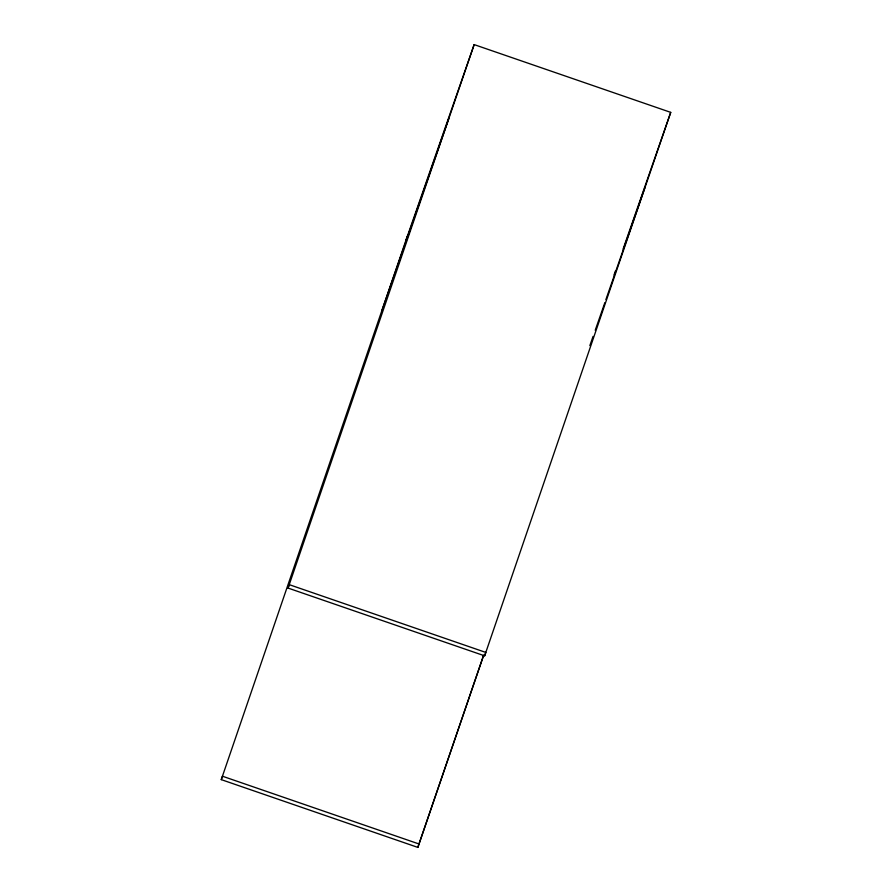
<?xml version="1.0" encoding="UTF-8"?>
<svg xmlns="http://www.w3.org/2000/svg" width="892" height="892" viewBox="0 0 892 892"><rect width="100%" height="100%" fill="white"/><g stroke="black" fill="none" stroke-linecap="round" stroke-linejoin="round"><path stroke-width="1.34" d="M483.52 655.62L417.846 847.4L221.272 779.63L407.365 236.157M288.06 588.073L474.154 44.6L670.728 112.37L484.635 655.843L288.06 588.073L289.253 584.661L485.828 652.431L484.635 655.843M417.846 847.4L483.687 655.085M405.86 240.528L474.154 44.6M381.676 311.163L448.788 118.647M221.272 779.63L222.454 776.218L419.028 843.988M614.031 274.981L615.402 271.034M623.084 249.102L670.728 112.37M589.846 345.617L593.057 336.407M595.232 330.252L604.865 302.622M605.902 299.567L645.362 186.417"/></g></svg>
